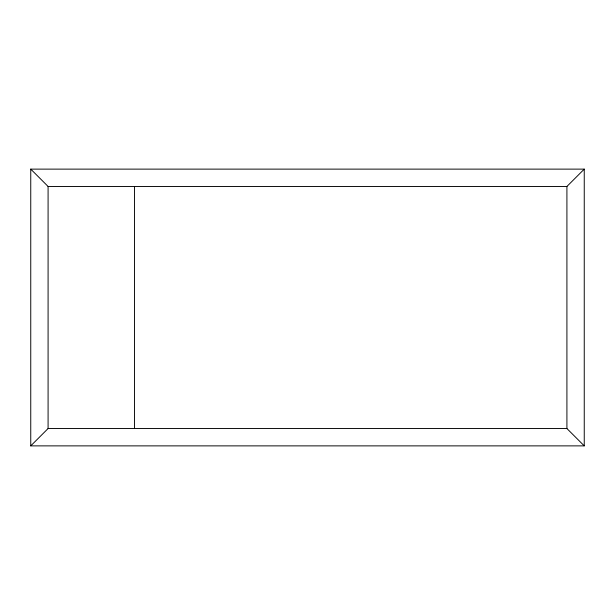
<?xml version="1.0" encoding="UTF-8"?>
<svg xmlns="http://www.w3.org/2000/svg" width="615" height="615" viewBox="0 0 615 615"><rect width="100%" height="100%" fill="white"/><g stroke="black" fill="none" stroke-linecap="round" stroke-linejoin="round"><path stroke-width="0.92" d="M30.75 445.875L48.085 428.54L566.915 428.54L584.25 445.875L584.25 169.125L30.75 169.125L30.75 445.875L584.25 445.875M30.75 169.125L48.085 186.46L566.915 186.46L584.25 169.125M566.915 186.46L566.915 428.54M134.462 186.46L134.462 428.54M48.085 186.46L48.085 428.54"/></g></svg>
